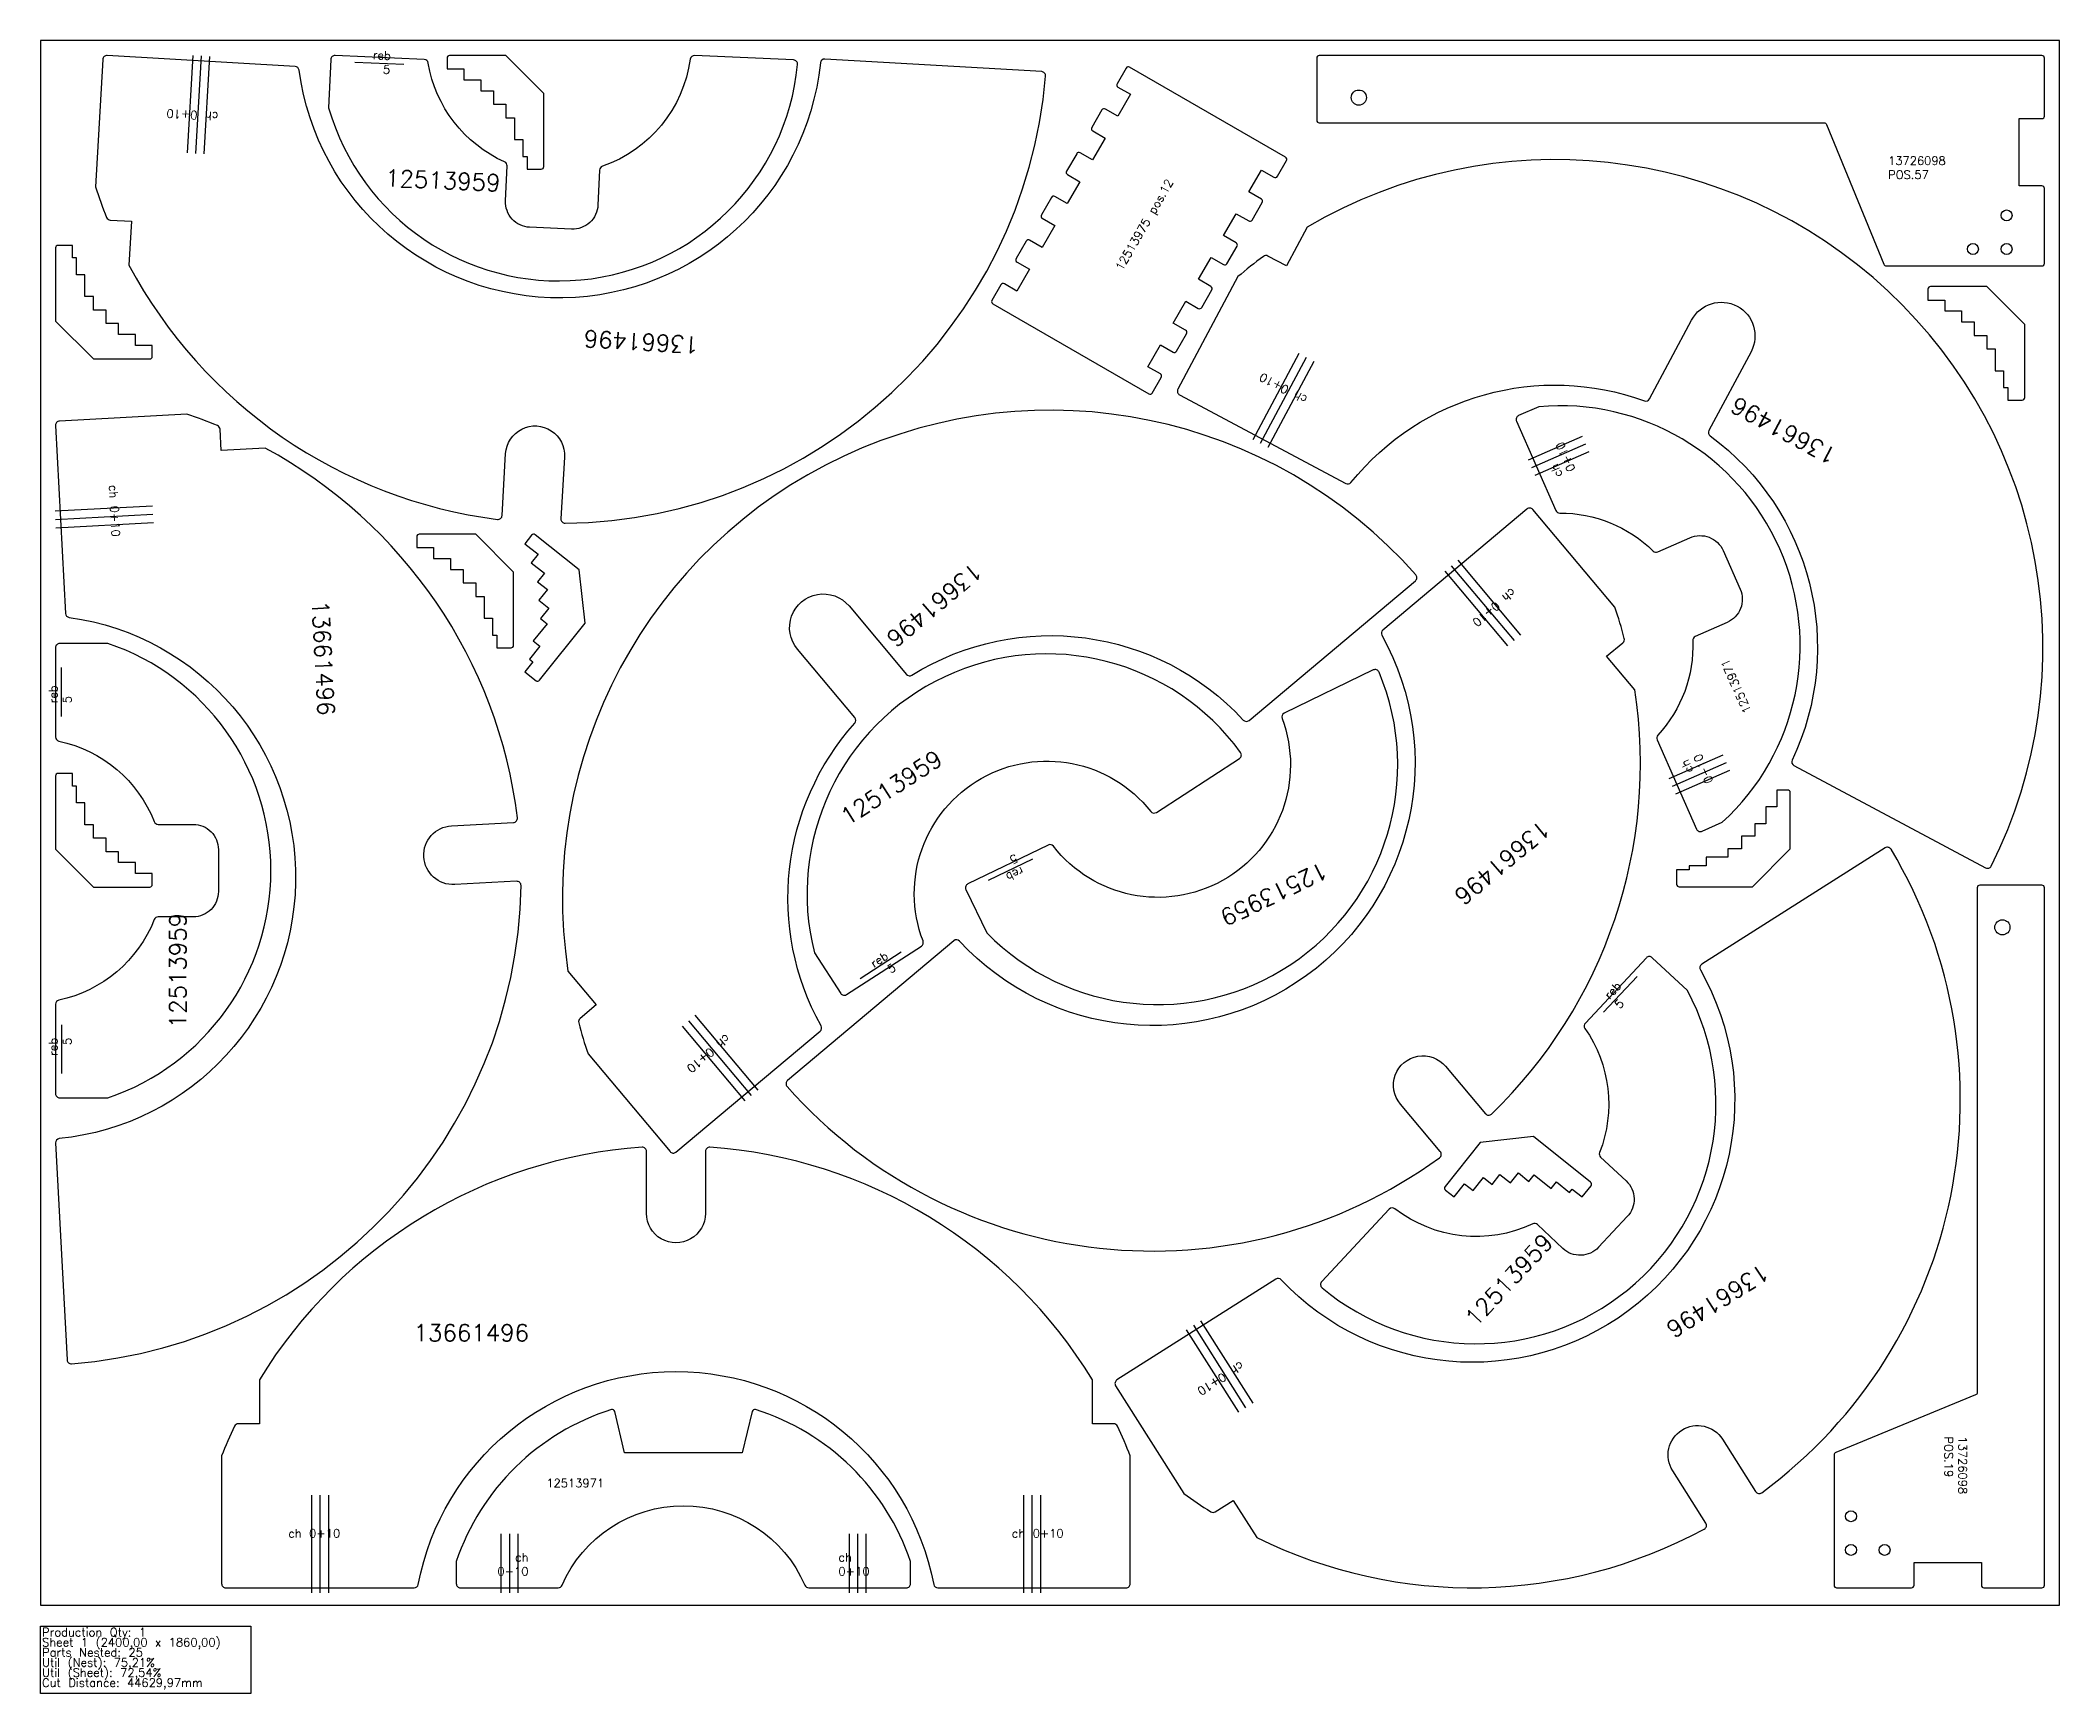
# Model space of a CAD drawing. Header units: millimetres. Extents: x 0 to 2400, y -105 to 1860.
import ezdxf

# ---------------------------------------------------------------- set-up
doc = ezdxf.new("R2010")
doc.units = ezdxf.units.MM
for name, color, linetype in [('12502848', 7, 'Continuous'), ('12513959', 7, 'Continuous'), ('12513971', 7, 'Continuous'), ('13661496', 7, 'Continuous'), ('13726098v0', 7, 'Continuous'), ('Chanfro', 7, 'Continuous'), ('Rebaixo', 7, 'Continuous'), ('sheet', 24, 'Continuous'), ('Stats', 7, 'Continuous'), ('Texto', 7, 'Continuous')]:
    doc.layers.add(name, color=color, linetype=linetype)
doc.styles.get("Standard").update_dxf_attribs({"font": 'txt.shx'})

msp = doc.modelspace()

# ---------------------------------------------------------------- linework, layer by layer
at = {"color": 5}
msp.add_lwpolyline([(1290.5, 1827.1), (1279.7, 1808.5, 0.414214), (1280.8, 1804.4), (1295.6, 1795.9), (1280.6, 1769.9), (1265.8, 1778.4, 0.414214), (1261.7, 1777.3), (1249.7, 1756.5, 0.414214), (1250.8, 1752.4), (1265.6, 1743.9), (1250.6, 1717.9), (1235.8, 1726.4, 0.414214), (1231.7, 1725.3), (1219.7, 1704.6, 0.414214), (1220.8, 1700.5), (1235.6, 1692), (1220.6, 1666), (1205.8, 1674.5, 0.414214), (1201.7, 1673.4), (1189.7, 1652.6, 0.414214), (1190.8, 1648.5), (1205.6, 1640), (1190.6, 1614), (1175.8, 1622.5, 0.414214), (1171.7, 1621.4), (1159.7, 1600.6, 0.414214), (1160.8, 1596.5), (1175.6, 1588), (1160.6, 1562.1), (1145.8, 1570.6, 0.414214), (1141.7, 1569.5), (1131, 1550.8, 0.414214), (1132.1, 1546.7), (1317.4, 1439.7, 0.414214), (1321.5, 1440.8), (1332.3, 1459.5, 0.414214), (1331.2, 1463.6), (1316.4, 1472.1), (1331.4, 1498), (1346.2, 1489.5, 0.414214), (1350.3, 1490.6), (1362.3, 1511.4, 0.414214), (1361.2, 1515.5), (1346.4, 1524), (1361.4, 1550), (1376.2, 1541.5, 0.414214), (1380.3, 1542.6), (1392.3, 1563.4, 0.414214), (1391.2, 1567.5), (1376.4, 1576), (1391.4, 1602), (1406.2, 1593.5, 0.414214), (1410.3, 1594.6), (1422.3, 1615.3, 0.414214), (1421.2, 1619.4), (1406.4, 1627.9), (1421.4, 1653.9), (1436.2, 1645.4, 0.414214), (1440.3, 1646.5), (1452.3, 1667.3, 0.414214), (1451.2, 1671.4), (1436.4, 1679.9), (1451.4, 1705.9), (1466.2, 1697.4, 0.414214), (1470.3, 1698.5), (1481, 1717.1, 0.414214), (1479.9, 1721.2), (1294.6, 1828.2, 0.414214)], format="xyb", close=True, dxfattribs=at)
at = {"layer": '12502848', "color": 5}
for points in [[(598.4, 1710), (598.4, 1797), (553.4, 1842), (486.4, 1842, 0.414214), (483.4, 1839), (483.4, 1826), (503.4, 1826), (503.4, 1813), (523.4, 1813), (523.4, 1800), (538.4, 1800), (538.4, 1784), (553.4, 1784), (553.4, 1768), (563.4, 1768), (563.4, 1742), (573.4, 1742), (573.4, 1722), (578.4, 1722), (578.4, 1707), (595.4, 1707, 0.414214)], [(18, 1613.4), (18, 1526.4), (63, 1481.4), (130, 1481.4, 0.414214), (133, 1484.4), (133, 1497.4), (113, 1497.4), (113, 1510.4), (93, 1510.4), (93, 1523.4), (78, 1523.4), (78, 1539.4), (63, 1539.4), (63, 1555.4), (53, 1555.4), (53, 1581.4), (43, 1581.4), (43, 1601.4), (38, 1601.4), (38, 1616.4), (21, 1616.4, 0.414214)], [(2358.5, 1435.4), (2358.5, 1522.4), (2313.5, 1567.4), (2246.5, 1567.4, 0.414214), (2243.5, 1564.4), (2243.5, 1551.4), (2263.5, 1551.4), (2263.5, 1538.4), (2283.5, 1538.4), (2283.5, 1525.4), (2298.5, 1525.4), (2298.5, 1509.4), (2313.5, 1509.4), (2313.5, 1493.4), (2323.5, 1493.4), (2323.5, 1467.4), (2333.5, 1467.4), (2333.5, 1447.4), (2338.5, 1447.4), (2338.5, 1432.4), (2355.5, 1432.4, 0.414214)], [(562.4, 1141.1), (562.4, 1228.1), (517.4, 1273.1), (450.4, 1273.1, 0.414214), (447.4, 1270.1), (447.4, 1257.1), (467.4, 1257.1), (467.4, 1244.1), (487.4, 1244.1), (487.4, 1231.1), (502.4, 1231.1), (502.4, 1215.1), (517.4, 1215.1), (517.4, 1199.1), (527.4, 1199.1), (527.4, 1173.1), (537.4, 1173.1), (537.4, 1153.1), (542.4, 1153.1), (542.4, 1138.1), (559.4, 1138.1, 0.414214)], [(593.3, 1099.4), (647.6, 1167.4), (640.5, 1230.6), (588.2, 1272.4, 0.414214), (583.9, 1272), (575.8, 1261.8), (591.5, 1249.3), (583.3, 1239.2), (599, 1226.7), (590.9, 1216.5), (602.6, 1207.2), (592.6, 1194.7), (604.3, 1185.3), (594.3, 1172.8), (602.2, 1166.6), (585.9, 1146.3), (593.8, 1140), (581.3, 1124.4), (585.2, 1121.3), (575.8, 1109.5), (589.1, 1098.9, 0.414214)], [(18, 985.7), (18, 898.7), (63, 853.7), (130, 853.7, 0.414214), (133, 856.7), (133, 869.7), (113, 869.7), (113, 882.7), (93, 882.7), (93, 895.7), (78, 895.7), (78, 911.7), (63, 911.7), (63, 927.7), (53, 927.7), (53, 953.7), (43, 953.7), (43, 973.7), (38, 973.7), (38, 988.7), (21, 988.7, 0.414214)], [(1947.8, 854), (2034.8, 854), (2079.8, 899), (2079.8, 966, 0.414214), (2076.8, 969), (2063.8, 969), (2063.8, 949), (2050.8, 949), (2050.8, 929), (2037.8, 929), (2037.8, 914), (2021.8, 914), (2021.8, 899), (2005.8, 899), (2005.8, 889), (1979.8, 889), (1979.8, 879), (1959.8, 879), (1959.8, 874), (1944.8, 874), (1944.8, 857, 0.414214)], [(1842.6, 502.8), (1774.6, 557.1), (1711.4, 550), (1669.5, 497.6, 0.414214), (1670, 493.4), (1680.2, 485.3), (1692.7, 500.9), (1702.8, 492.8), (1715.3, 508.5), (1725.5, 500.3), (1734.8, 512.1), (1747.3, 502.1), (1756.7, 513.8), (1769.2, 503.8), (1775.4, 511.6), (1795.7, 495.4), (1802, 503.2), (1817.6, 490.8), (1820.7, 494.7), (1832.5, 485.3), (1843.1, 498.6, 0.414214)]]:
    msp.add_lwpolyline(points, format="xyb", close=True, dxfattribs=at)
at = {"layer": '12513959', "color": 5}
for points in [[(554.7, 1710.7, 0.307315), (551.8, 1715.5, -0.250508), (461, 1833.1, 0.353739), (456.3, 1837.3), (350.3, 1842, 0.414214), (345.1, 1837.2), (342.6, 1780, 0.826224), (900, 1831.2, 0.43), (895.2, 1836.7), (777.6, 1842, 0.387391), (772.4, 1837.7, -0.282196), (668, 1710.3, 0.307315), (664.6, 1705.8), (662.7, 1664.3, -0.414214), (631.4, 1635.7), (581.5, 1637.9, -0.414214), (552.9, 1669.2)], [(140, 818.2, 0.307315), (135.4, 815.1, -0.250508), (22, 719.2, 0.353739), (18, 714.3), (18, 608.2, 0.414214), (23, 603.2), (80.2, 603.2, 0.717624), (80.2, 1143.2), (23, 1143.2, 0.414214), (18, 1138.2), (18, 1032.1, 0.353739), (22, 1027.2, -0.250508), (135.4, 931.4, 0.307315), (140, 928.2), (181.6, 928.2, -0.414214), (211.6, 898.2), (211.6, 848.2, -0.414214), (181.6, 818.2)], [(1425.2, 1006.6, 0.43), (1426.5, 1013.7, 0.826224), (920.1, 775.3), (951.2, 727.3, 0.414214), (958.2, 725.8), (1047.1, 783.6, 0.353739), (1049.1, 789.6, -0.858818), (1319.8, 943.5, 0.387391), (1326.4, 942.4)], [(1584.3, 1111.7), (1478.3, 1060.4, 0.387391), (1475.8, 1054.1, -0.858818), (1204, 902.2, 0.353739), (1197.9, 903.6), (1102.4, 857.4, 0.414214), (1100.1, 850.7), (1125, 799.2, 0.826224), (1591.1, 1109.1, 0.43)], [(1854.4, 532.8), (1884.8, 504.4, -0.414214), (1886.2, 462), (1852, 425.5, -0.414214), (1809.6, 424), (1779.3, 452.4, 0.307315), (1773.7, 453.3, -0.282196), (1610, 471.3, 0.387391), (1603.3, 470.8), (1522.9, 384.7, 0.43), (1523.3, 377.5, 0.826224), (1957.6, 730.6), (1915.8, 769.7, 0.414214), (1908.8, 769.5), (1836.3, 692, 0.353739), (1835.8, 685.7, -0.250508), (1853.2, 538.2, 0.307315)]]:
    msp.add_lwpolyline(points, format="xyb", close=True, dxfattribs=at)
at = {"layer": '12513971', "color": 5}
for points in [[(2005, 1168.2), (1966.9, 1151.4, 0.307315), (1964, 1146.6, -0.197795), (1922.5, 1034.1, 0.298217), (1921.6, 1028.7), (1968.5, 922.5, 0.414214), (1975.1, 920), (1999.1, 930.6, 0.717624), (1781, 1424.6), (1757, 1414, 0.414214), (1754.4, 1407.4), (1801.3, 1301.2, 0.298217), (1805.9, 1298.2, -0.197795), (1917, 1253, 0.307315), (1922.5, 1252), (1960.5, 1268.8, -0.414214), (2000.1, 1253.5), (2020.3, 1207.7, -0.414214)], [(682.6, 230.5, 0.434973), (678.8, 232.6, 0.23941), (494.3, 52), (494.3, 25.8, 0.414214), (499.3, 20.8), (615.4, 20.8, 0.298217), (620, 23.8, -0.654654), (908.7, 23.8, 0.298217), (913.3, 20.8), (1029.3, 20.8, 0.414214), (1034.3, 25.8), (1034.3, 52, 0.23941), (849.9, 232.6, 0.434973), (846.1, 230.5), (834.3, 181.3), (694.3, 181.3)]]:
    msp.add_lwpolyline(points, format="xyb", close=True, dxfattribs=at)
at = {"layer": '13661496', "color": 5}
for points in [[(74.2, 1837.2), (65.5, 1685.8, 0.016653), (78.7, 1649.5, 0.290435), (83.1, 1646.4), (108.2, 1645), (105.2, 1592.8, 0.242848), (543.2, 1290.7, 0.434755), (548.8, 1295.4), (553, 1368.8, -1.000002), (622.9, 1364.8), (618.7, 1291.3, 0.434755), (623.7, 1286, 0.38645), (1194.8, 1817.5, 0.421876), (1190.1, 1822.9), (932.3, 1837.8, 0.400416), (927.1, 1833.3, -0.887665), (307.5, 1824.7, 0.359478), (302.9, 1829), (79.5, 1841.9, 0.414214)], [(1551.5, 1333.3, 0.359478), (1557.7, 1334.6, -0.319759), (1906.5, 1431.6, 0.373084), (1912.6, 1433.9), (1962.6, 1527.6, -0.999998), (2033.2, 1490), (1983.2, 1396.3, 0.373084), (1984.7, 1389.9, -0.359661), (2082.1, 1004.6, 0.400416), (2084.2, 998), (2312, 876.5, 0.421876), (2318.8, 878.6, 0.747374), (1505.8, 1638), (1481.2, 1591.9), (1459, 1603.7, 0.290435), (1453.6, 1603.3, 0.016653), (1423.4, 1579.2), (1352, 1445.4, 0.414214), (1354.1, 1438.7)], [(926.8, 682.4, 0.359478), (927.9, 688.7, -0.319759), (968, 1048.5, 0.373084), (968.1, 1055), (899.8, 1136.4, -1.000002), (961.1, 1187.8), (1029.4, 1106.5, 0.373084), (1035.8, 1105.5, -0.359661), (1429.7, 1052.2, 0.400416), (1436.6, 1051.7), (1634.3, 1217.8, 0.421876), (1634.8, 1224.9, 0.747374), (627.1, 753.6), (660.7, 713.6), (641.4, 697.4, 0.290435), (639.8, 692.3, 0.016653), (650.9, 655.3), (748.4, 539.2, 0.414214), (755.4, 538.6)], [(567, 936, 0.242848), (267.1, 1375.4), (214.9, 1372.7), (213.6, 1397.8, 0.290435), (210.5, 1402.2, 0.016653), (174.2, 1415.6), (22.8, 1407.6, 0.414214), (18.1, 1402.3), (29.9, 1178.9, 0.359478), (34.2, 1174.2, -0.887665), (22.5, 554.7, 0.400416), (18.1, 549.5), (31.7, 291.7, 0.421876), (37.1, 287, 0.38645), (571.3, 855.4, 0.434755), (566, 860.5), (492.5, 856.6, -0.999997), (488.8, 926.5), (562.3, 930.4, 0.434755)], [(1724.8, 583.9, 0.242848), (1895.3, 1087.9), (1861.6, 1127.9), (1880.9, 1144.1, 0.290435), (1882.6, 1149.2, 0.016653), (1871.5, 1186.2), (1773.9, 1302.4, 0.414214), (1766.9, 1303), (1595.5, 1159.1, 0.359478), (1594.4, 1152.9, -0.887665), (1092.6, 789.4, 0.400416), (1085.7, 789.8), (888, 623.8, 0.421876), (887.5, 616.6, 0.38645), (1663, 532, 0.434755), (1663.9, 539.3), (1616.5, 595.7, -1.000003), (1670.1, 640.7), (1717.5, 584.3, 0.434755)], [(1278, 260.9), (1359.2, 132.9, 0.016653), (1391.1, 111.1, 0.290435), (1396.5, 111.1), (1417.8, 124.6), (1445.8, 80.4, 0.242848), (1977.7, 90.6, 0.434755), (1979.6, 97.6), (1940.1, 159.8, -0.999998), (1999.3, 197.3), (2038.7, 135.1, 0.434755), (2045.9, 133.8, 0.38645), (2199.7, 898.5, 0.421876), (2192.7, 900.2), (1974.7, 761.9, 0.400416), (1973, 755.2, -0.887665), (1474.8, 386.9, 0.359478), (1468.5, 387.6), (1279.6, 267.8, 0.414214)], [(260.4, 268.1), (260.4, 215.8), (235.2, 215.8, 0.290435), (230.7, 212.9, 0.016653), (215.4, 177.5), (215.4, 25.8, 0.414214), (220.4, 20.8), (444.2, 20.8, 0.359478), (449.1, 24.8, -0.82565), (1061.8, 24.8, 0.359478), (1066.7, 20.8), (1290.4, 20.8, 0.414214), (1295.4, 25.8), (1295.4, 177.5, 0.016653), (1280.1, 212.9, 0.290435), (1275.6, 215.8), (1250.4, 215.8), (1250.4, 268.1, 0.242848), (795.8, 544.4, 0.434755), (790.4, 539.4), (790.4, 465.8, -1.000002), (720.4, 465.8), (720.4, 539.4, 0.434755), (715.1, 544.4, 0.242848)]]:
    msp.add_lwpolyline(points, format="xyb", close=True, dxfattribs=at)
at = {"layer": '13726098v0', "color": 5}
for points in [[(2382, 1595), (2382, 1684, 0.414214), (2379, 1687), (2352, 1687), (2352, 1767), (2379, 1767, 0.414214), (2382, 1770), (2382, 1839, 0.414214), (2379, 1842), (1520, 1842, 0.414214), (1517, 1839), (1517, 1765, 0.414214), (1520, 1762), (2120, 1762, -0.303918), (2122.8, 1760.1), (2191.2, 1593.9, 0.303918), (2194, 1592), (2379, 1592, 0.414214)], [(2227, 23.8), (2227, 50.8), (2307, 50.8), (2307, 23.8, 0.414214), (2310, 20.8), (2379, 20.8, 0.414214), (2382, 23.8), (2382, 852.8, 0.414214), (2379, 855.8), (2305, 855.8, 0.414214), (2302, 852.8), (2302, 252.8, -0.303918), (2300.1, 250), (2133.9, 181.6, 0.303918), (2132, 178.8), (2132, 23.8, 0.414214), (2135, 20.8), (2224, 20.8, 0.414214)]]:
    msp.add_lwpolyline(points, format="xyb", close=True, dxfattribs=at)
for centre, radius in [((1567, 1792), 9), ((2337, 1652), 6.5), ((2297, 1612), 6.5), ((2337, 1612), 6.5), ((2332, 805.8), 9), ((2152, 105.8), 6.5), ((2152, 65.8), 6.5), ((2192, 65.8), 6.5)]:
    msp.add_circle(centre, radius, dxfattribs=at)
at = {"layer": 'Chanfro', "color": 5}
for p, q in [((174.9, 1726.2), (181.6, 1842.1)), ((184.9, 1725.7), (191.5, 1841.5)), ((194.8, 1725.1), (201.5, 1840.9)), ((1495.7, 1487.8), (1441.1, 1385.4)), ((1504.6, 1483), (1449.9, 1380.7)), ((1513.4, 1478.3), (1458.8, 1376)), ((1832.4, 1389.3), (1768.3, 1361)), ((1836.4, 1380.1), (1772.4, 1351.9)), ((1840.5, 1371), (1776.4, 1342.7)), ((133.3, 1306.4), (17.4, 1300.3)), ((133.8, 1296.4), (18, 1290.3)), ((134.3, 1286.4), (18.5, 1280.3)), ((1744.3, 1140.4), (1669.7, 1229.2)), ((1752, 1146.8), (1677.4, 1235.6)), ((1759.6, 1153.2), (1685, 1242.1)), ((1999.6, 1010.6), (1935.5, 982.3)), ((2003.6, 1001.5), (1939.6, 973.2)), ((2007.7, 992.3), (1943.6, 964)), ((778, 701.2), (852.6, 612.3)), ((762.7, 688.3), (837.3, 599.5)), ((770.4, 694.7), (845, 605.9)), ((1441.4, 240.2), (1379.3, 338.2)), ((1424.5, 229.5), (1362.4, 327.5)), ((1432.9, 234.8), (1370.8, 332.8)), ((322.3, 130.8), (322.3, 14.8)), ((332.3, 130.8), (332.3, 14.8)), ((342.3, 130.8), (342.3, 14.8)), ((1168.6, 130.8), (1168.6, 14.8)), ((1178.6, 130.8), (1178.6, 14.8)), ((1188.6, 130.8), (1188.6, 14.8)), ((547.4, 84.8), (547.4, 14.8)), ((557.4, 84.8), (557.4, 14.8)), ((567.4, 84.8), (567.4, 14.8)), ((961.3, 84.8), (961.3, 14.8)), ((971.3, 84.8), (971.3, 14.8)), ((981.3, 84.8), (981.3, 14.8))]:
    msp.add_line(p, q, dxfattribs=at)
at = {"layer": 'Rebaixo', "color": 5}
for p, q in [((431.8, 1831.4), (373.6, 1833.9)), ((25, 1056.4), (25, 1114.6)), ((1179.1, 886.7), (1126.7, 861.4)), ((1023, 776.2), (974.2, 744.5)), ((1858, 705), (1897.7, 747.4)), ((25, 690.1), (25, 631.9))]:
    msp.add_line(p, q, dxfattribs=at)
at = {"layer": 'sheet', "color": 7}
msp.add_lwpolyline([(0, 0), (2400, 0), (2400, 1860), (0, 1860)], close=True, dxfattribs=at)
at = {"layer": 'Stats', "color": 151}
msp.add_lwpolyline([(0, -25), (250, -25), (250, -105), (0, -105), (0, -25)], close=True, dxfattribs=at)

# ---------------------------------------------------------------- texts
at = {"layer": 'Chanfro', "color": 5, "char_height": 10}
for insert, width, attachment_point, rotation in [((211.1, 1764.5), 124.861, 1, 176.6942), ((1506.7, 1436.2), 124.861, 7, 151.9128), ((1824.7, 1350.1), 53.741, 7, 113.8237), ((94.8, 1270.4), 124.861, 3, 273.0245), ((1707.7, 1162.3), 124.861, 3, 220.02), ((1973.6, 1013), 53.741, 9, 113.8237), ((814.6, 679.3), 124.861, 7, 220.02), ((1431.6, 281.7), 124.861, 1, 212.3809)]:
    msp.add_mtext('ch 0+10', dxfattribs=dict(at, insert=insert, width=width, attachment_point=attachment_point, rotation=rotation))
for insert, width, attachment_point in [((356.3, 90.5), 124.861, 3), ((1154.6, 90.5), 124.861, 1), ((580.1, 62), 53.741, 3), ((948.6, 62), 53.741, 1)]:
    msp.add_mtext('ch 0+10', dxfattribs=dict(at, insert=insert, width=width, attachment_point=attachment_point))
at = {"layer": 'Rebaixo', "color": 5, "char_height": 10, "width": 35.2}
for insert, attachment_point, rotation in [((415.6, 1820.2), 9, 357.4505), ((36.9, 1072), 7, 90), ((1170.2, 869.2), 1, 205.8225), ((1003.4, 777.7), 3, 33.015), ((1877.3, 708.3), 7, 46.9146), ((36.9, 674.4), 9, 90)]:
    msp.add_mtext('reb 5', dxfattribs=dict(at, insert=insert, attachment_point=attachment_point, rotation=rotation))
at = {"layer": 'Stats', "color": 60}
for s, p in [('Sheet 1 (2400,00 x 1860,00)', (2, -49)), ('Production Qty: 1', (2, -37)), ('Parts Nested: 25', (2, -61)), ('Util (Nest): 75,21%', (2, -73)), ('Cut Distance: 44629,97mm', (2, -97)), ('Util (Sheet): 72,54%', (2, -85))]:
    msp.add_text(s, height=10, dxfattribs=at).set_placement(p)
at = {"layer": 'Texto', "color": 5}
for s, insert, char_height, width, attachment_point, rotation in [('12513959', (409.4, 1686.6), 20, 125.415, 7, 357.4505), ('12513975 pos.12', (1277.1, 1590.4), 10, 172.613, 1, 60), ('13661496', (782.3, 1487.7), 20, 324.238, 1, 176.6942), ('13661496', (2127.9, 1355), 20, 324.238, 1, 151.9128), ('13661496', (1121.6, 1225.3), 20, 324.238, 1, 220.02), ('13661496', (342.6, 1195), 20, 324.238, 1, 273.0245), ('12513971', (2024.6, 1058.9), 10, 263.972, 1, 113.8237), ('12513959', (959.4, 926.2), 20, 125.415, 7, 33.015), ('13661496', (1796.6, 919), 20, 324.238, 1, 220.02), ('12513959', (1523.6, 884.2), 20, 125.415, 7, 205.8225), ('12513959', (173.4, 685.8), 20, 125.415, 7, 90), ('12513959', (1705.9, 329.8), 20, 125.415, 7, 46.9146), ('13661496', (2057, 390.1), 20, 324.238, 1, 212.3809), ('13726098 POS.19', (2289.8, 200.7), 10, 114.262, 1, 270)]:
    msp.add_mtext(s, dxfattribs=dict(at, insert=insert, char_height=char_height, width=width, attachment_point=attachment_point, rotation=rotation))
at = {"layer": 'Texto', "color": 5, "attachment_point": 1}
for s, insert, char_height, width in [('13726098 POS.57', (2196.1, 1722), 10, 114.262), ('13661496', (443.6, 333.9), 20, 324.238), ('12513971', (601.4, 150.2), 10, 263.972)]:
    msp.add_mtext(s, dxfattribs=dict(at, insert=insert, char_height=char_height, width=width))

doc.saveas('drawing.dxf')
